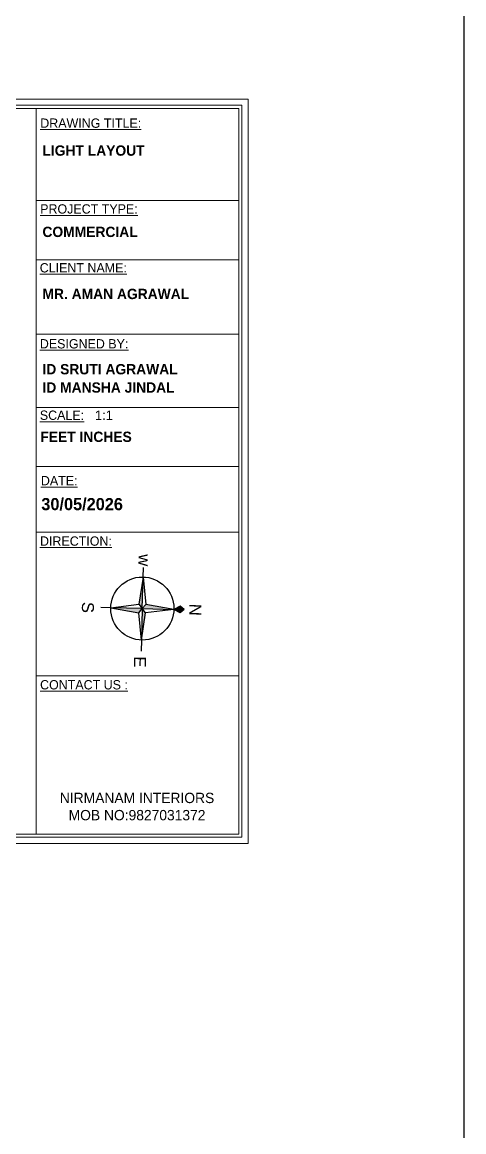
# Model space of a CAD drawing. Header units: inches. Extents: x -4677 to 18437, y -5264 to 2453.
# Drawn here: x 5335 to 5684, y -987 to -107 of the extents above; entities that cross this region are included whole.
import ezdxf

# ---------------------------------------------------------------- set-up
doc = ezdxf.new("R2010")
doc.units = ezdxf.units.IN
doc.layers.add('ELE', color=5, linetype='Continuous')
doc.layers.add('FUR', color=42, linetype='Continuous')
doc.layers.add('FURNI', color=140, linetype='Continuous', lineweight=18)
doc.styles.add('HEMI', font='stylu.ttf')
doc.styles.add('regular', font='swissl.ttf')
doc.styles.get("Standard").update_dxf_attribs({"font": 'arial.ttf'})

# ---------------------------------------------------------------- blocks, each defined once
blk = doc.blocks.new('A$C470D500B')
at = {"layer": 'ELE', "true_color": 0xed1f24}
h = blk.add_hatch(color=240, dxfattribs=at)
h.paths.add_polyline_path([(25.36, 49.16), (23.85, 47.28), (25.36, 44.35)])
h.paths.add_polyline_path([(25.36, 44.35), (26.88, 47.28), (25.36, 49.16)])
at = {"layer": 'ELE', "true_color": 0x000000}
h = blk.add_hatch(color=18, dxfattribs=at)
h.paths.add_polyline_path([(27.34, 28.11), (25.36, 29.71), (25.36, 15.08)])
h.paths.add_polyline_path([(40, 29.71), (27.34, 31.31), (25.36, 29.71)])
h.paths.add_polyline_path([(25.36, 44.35), (23.38, 31.31), (25.36, 29.71)])
h.paths.add_polyline_path([(23.38, 28.11), (25.36, 29.71), (10.73, 29.71)])
at = {"layer": 'ELE', "color": 240, "true_color": 0xed1f24}
for p, q in [((25.36, 49.16), (23.85, 47.28)), ((23.85, 47.28), (25.36, 44.35)), ((25.36, 49.16), (26.88, 47.28)), ((25.36, 44.35), (25.36, 49.16)), ((26.88, 47.28), (25.36, 44.35))]:
    blk.add_line(p, q, dxfattribs=at)
at = {"layer": 'ELE', "color": 18, "true_color": 0x000000}
for p, q in [((25.36, 44.35), (23.38, 31.31)), ((25.36, 29.71), (25.36, 44.35)), ((25.36, 44.35), (27.34, 31.31)), ((10.73, 29.71), (23.38, 31.31)), ((23.38, 31.31), (25.36, 29.71)), ((27.34, 31.31), (25.36, 29.71)), ((40, 29.71), (27.34, 31.31)), ((10.73, 29.71), (6.3, 29.71)), ((10.73, 29.71), (6.3, 29.71)), ((25.36, 29.71), (10.73, 29.71)), ((10.73, 29.71), (23.38, 28.11)), ((23.38, 28.11), (25.36, 29.71)), ((25.36, 15.08), (23.38, 28.11)), ((25.36, 29.71), (25.36, 15.08)), ((27.34, 28.11), (25.36, 29.71)), ((25.36, 29.71), (40, 29.71)), ((25.36, 15.08), (27.34, 28.11)), ((40, 29.71), (27.34, 28.11)), ((40, 29.71), (45.12, 29.71)), ((40, 29.71), (45.12, 29.71)), ((25.36, 15.08), (25.36, 10.4))]:
    blk.add_line(p, q, dxfattribs=at)
blk.add_circle((25.36, 29.71), 14.63, dxfattribs=at)
at = {"layer": 'ELE', "color": 240, "true_color": 0xed1f24}
blk.add_text('N', height=5.54, dxfattribs=at).set_placement((22.5, 51.52))
at = {"layer": 'ELE', "color": 18, "true_color": 0x000000}
for s, p in [('w', (0.11, 27.33)), ('E', (47.54, 26.51)), ('S', (22.95, 1.72))]:
    blk.add_text(s, height=5.54, dxfattribs=at).set_placement(p)

msp = doc.modelspace()

# ---------------------------------------------------------------- linework, layer by layer
msp.add_lwpolyline([(1316.42, 1445.89), (5684.29, 1445.89), (5684.29, -2808.49), (1316.42, -2808.49)], close=True)
at = {"layer": 'FURNI', "color": 18, "lineweight": 5, "true_color": 0x000000}
for p, q in [((5345.56, -175.69), (5345.56, -751.02)), ((5345.5, -248.67), (5506.09, -248.67)), ((5345.5, -295.72), (5506.09, -295.72)), ((5345.5, -354.55), (5506.09, -354.55)), ((5345.5, -412.7), (5506.09, -412.7)), ((5345.5, -459.46), (5506.09, -459.46)), ((5345.5, -511.55), (5506.09, -511.55)), ((5345.56, -625.46), (5506.15, -625.53))]:
    msp.add_line(p, q, dxfattribs=at)
for points in [[(4687.77, -758.39), (4687.77, -168.32), (5513.52, -168.32), (5513.52, -758.39)], [(4692.69, -753.48), (4692.69, -173.24), (5508.6, -173.24), (5508.6, -753.48)], [(4695.14, -751.02), (4695.14, -175.69), (5506.15, -175.69), (5506.15, -751.02)]]:
    msp.add_lwpolyline(points, close=True, dxfattribs=at)

# ---------------------------------------------------------------- block references
at = {"layer": 'FUR', "lineweight": 5, "xscale": 1.708757945444273, "yscale": 1.708757945444273, "zscale": 1.708757945444273, "rotation": 268.4687052230764}
msp.add_blockref('A$C470D500B', (5380.12, -527.51), dxfattribs=at)

# ---------------------------------------------------------------- texts
at = {"lineweight": 5, "attachment_point": 1, "rotation": 359.99056}
for s, insert, char_height, width, style in [('{\\LDRAWING TITLE:}', (5348.89, -183.69), 7.3705, 82.0667, 'HEMI'), ('{\\fStylus BT|b1|i0|c0|p34;LIGHT LAYOUT}', (5350.61, -205.02), 8.1895, 120.5127, 'HEMI'), ('{\\LPROJECT TYPE:}', (5348.83, -251.7), 7.3705, 77.4213, 'HEMI'), ('{\\fStylus BT|b1|i0|c0|p34;COMMERCIAL}', (5350.61, -269.48), 8.1895, 120.5127, 'HEMI'), ('{\\LCLIENT NAME:}', (5348.48, -298.38), 7.3705, 76.1544, 'HEMI'), ('{\\fStylus BT|b1|i0|c0|p34;MR. AMAN AGRAWAL}', (5350.61, -318.67), 8.1895, 120.5127, 'HEMI'), ('{\\LDESIGNED BY:}', (5348.54, -358.61), 7.3705, 77.8609, 'HEMI'), ('{\\fStylus BT|b1|i0|c0|p34;ID SRUTI AGRAWAL}', (5350.61, -378.35), 8.1895, 108.6202, 'HEMI'), ('{\\fStylus BT|b1|i0|c0|p34;ID MANSHA JINDAL}', (5350.61, -392.87), 8.1895, 108.6202, 'HEMI'), ('{\\LSCALE:}', (5348.54, -415.24), 7.371, 57.0108, 'HEMI'), ('1:1', (5392.15, -415.24), 7.371, 29.3039, 'regular'), ('{\\fStylus BT|b1|i0|c0|p34;FEET INCHES}', (5348.93, -431.92), 8.1895, 108.6202, 'HEMI'), ('{\\LDATE:}', (5349.39, -467.11), 7.371, 57.0108, 'HEMI'), ('{\\fStylus BT|b1|i0|c0|p34;30/05/2026}', (5349.73, -484.57), 9.6524, 74.6612, 'HEMI'), ('{\\LDIRECTION:}', (5348.67, -515.02), 7.3705, 57.0108, 'HEMI'), ('{\\LCONTACT US :}', (5348.73, -628.93), 7.3705, 71.6055, 'HEMI'), ('\\pxqc;NIRMANAM INTERIORS\\PMOB NO:9827031372', (5356.11, -718.21), 8.1895, 138.8555, 'HEMI')]:
    msp.add_mtext(s, dxfattribs=dict(at, insert=insert, char_height=char_height, width=width, style=style))

doc.saveas('drawing.dxf')
